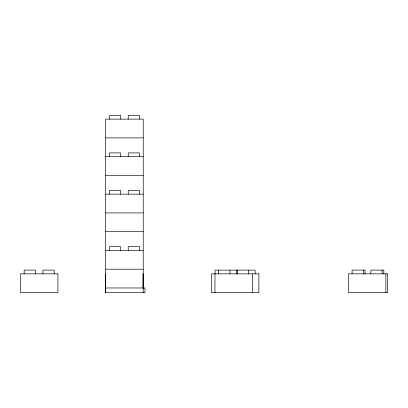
<?xml version="1.0" encoding="UTF-8"?>
<svg xmlns="http://www.w3.org/2000/svg" width="408" height="408" viewBox="0 0 408 408"><rect width="100%" height="100%" fill="white"/><g stroke="black" fill="none" stroke-linecap="round" stroke-linejoin="round"><path stroke-width="0.61" d="M105.708 137.889L143.228 137.889M105.708 156.652L143.228 156.652M105.708 175.409L143.228 175.409M105.708 194.167L143.228 194.167M105.708 212.93L143.228 212.93M105.708 231.688L143.228 231.688M105.708 250.451L143.228 250.451M105.708 269.209L143.228 269.209M105.708 287.971L145.003 287.971L145.003 292.623L105.57 292.623L105.57 273.865M385.861 273.865L385.861 292.623M383.846 273.865L383.846 270.111L370.852 270.111L370.852 273.865M382.107 270.111L382.107 273.865M365.089 273.865L365.089 270.111L352.089 270.111L352.089 273.865M363.35 270.111L363.35 273.865M255.127 273.865L255.127 270.111L215.062 270.111L215.062 273.865M252.481 273.865L252.481 292.623M248.727 270.111L248.727 273.865M237.471 270.111L237.471 273.865M236.37 270.111L236.37 273.865M229.969 270.111L229.969 273.865M218.708 270.111L218.708 273.865M214.96 273.865L214.96 292.623M143.228 292.623L143.228 119.131L105.708 119.131L105.708 292.623M143.188 273.865L143.188 288.247M143.091 273.865L143.091 288.247M139.475 119.131L139.475 115.377L128.219 115.377L128.219 119.131M139.475 156.652L139.475 152.898L128.219 152.898L128.219 156.652M139.475 194.167L139.475 190.419L128.219 190.419L128.219 194.167M139.475 250.451L139.475 246.697L128.219 246.697L128.219 250.451M120.712 119.131L120.712 115.377L109.456 115.377L109.456 119.131M120.712 156.652L120.712 152.898L109.456 152.898L109.456 156.652M120.712 194.167L120.712 190.419L109.456 190.419L109.456 194.167M120.712 250.451L120.712 246.697L109.456 246.697L109.456 250.451M54.167 273.865L54.167 270.111L42.911 270.111L42.911 273.865M35.409 273.865L35.409 270.111L24.154 270.111L24.154 273.865M57.921 273.865L20.4 273.865L20.4 292.623L57.921 292.623L57.921 273.865M258.881 273.865L211.313 273.865L211.313 292.623L258.881 292.623L258.881 273.865M387.6 273.865L348.34 273.865L348.34 292.623L387.6 292.623L387.6 273.865"/></g></svg>
